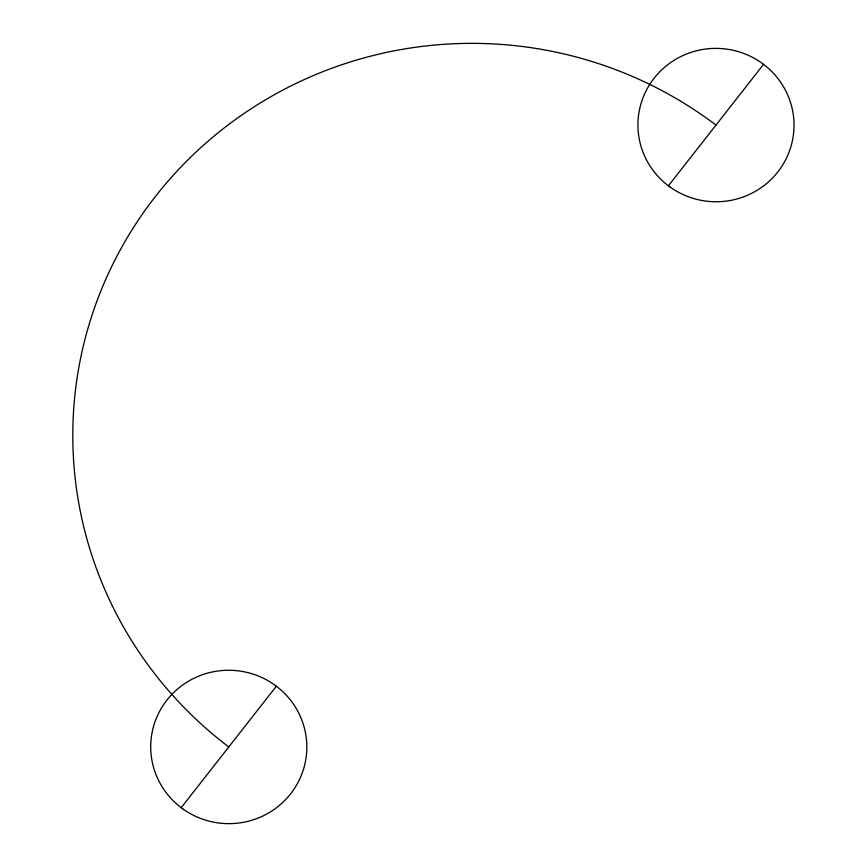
<?xml version="1.0" encoding="UTF-8"?>
<svg xmlns="http://www.w3.org/2000/svg" width="867" height="867" viewBox="0 0 867 867"><rect width="100%" height="100%" fill="white"/><g stroke="black" fill="none" stroke-linecap="round" stroke-linejoin="round"><path stroke-width="1.3" d="M181.203 807.686L276.356 686.231M668.403 185.809L763.556 64.342M228.78 746.953A399.6 392.653 2.2 0 1 155.626 196.224A399.6 392.653 2.2 0 1 715.979 125.076M182.72 808.813A78.052 76.686 2.2 0 0 306.376 755.298A78.052 76.686 2.2 0 0 197.243 676.759A78.052 76.686 2.2 0 0 182.72 808.813M669.92 186.925A78.052 76.686 2.2 0 0 793.576 133.41A78.052 76.686 2.2 0 0 684.442 54.881A78.052 76.686 2.2 0 0 669.92 186.925"/></g></svg>
